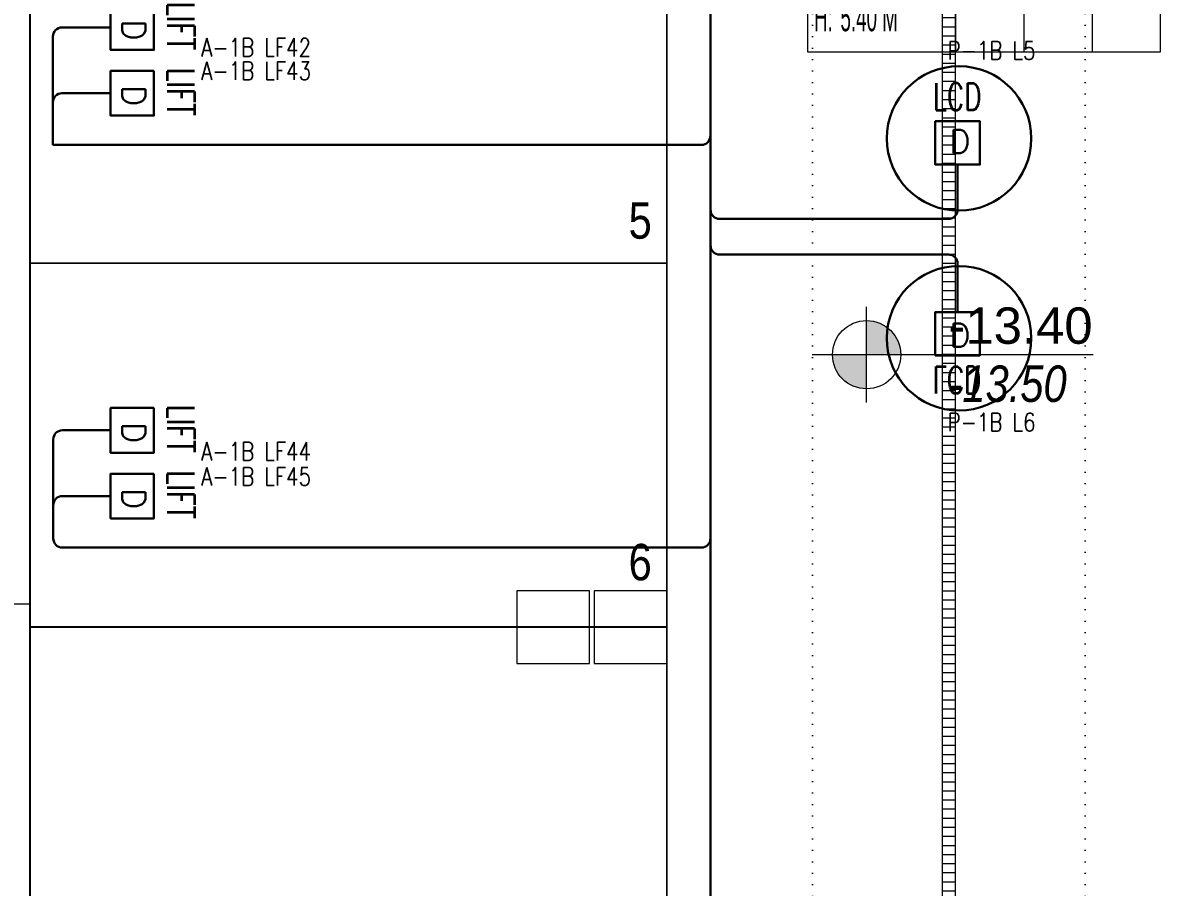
# Model space of a CAD drawing. Header units: metres. Extents: x -13621 to 152406, y -16073 to 22221.
# Drawn here: x 4732 to 5982, y 1354 to 2304 of the extents above; entities that cross this region are included whole.
import ezdxf
from ezdxf.enums import TextEntityAlignment as Align

# ---------------------------------------------------------------- set-up
doc = ezdxf.new("R2010")
doc.units = ezdxf.units.M
doc.header["$LTSCALE"] = 100
doc.header["$MEASUREMENT"] = 0
doc.linetypes.add('DOT2', pattern=[0.125, 0, -0.125])
doc.linetypes.add('HIDDEN', pattern=[0.375, 0.25, -0.125])
doc.layers.get('0').update_dxf_attribs({"color": 9, "lineweight": 9})
for name, color, linetype, lineweight in [('00', 9, 'Continuous', 9), ('01', 9, 'Continuous', 9), ('06D', 9, 'Continuous', 9), ('21', 9, 'Continuous', 9), ('21_mahal200', 9, 'Continuous', 9), ('Data  Tavan', 170, 'Continuous', 30), ('E-DATA LCD EKRAN', 7, 'Continuous', 30), ('E-DATA LIFT PRIZI', 7, 'Continuous', 30), ('E-DATA PRİZİ (RJ45)', 7, 'Continuous', 30), ('E-YAZI', 7, 'Continuous', 30)]:
    doc.layers.add(name, color=color, linetype=linetype, lineweight=lineweight)
doc.styles.add('Arial', font='arial.ttf', dxfattribs={"height": 2.5})
doc.styles.add('E-YAZI', font='txttw.shx')
doc.styles.add('MuuM_TEXT-ITALIC', font='ARIALNI.TTF')
doc.styles.add('MuuM_TEXT-STANDART', font='ARIALN.TTF')

# ---------------------------------------------------------------- blocks, each defined once
blk = doc.blocks.new('E-DATA LCD EKRAN')
at = {"layer": 'E-DATA PRİZİ (RJ45)', "color": 1}
blk.add_line((0, 0), (0, 42), dxfattribs=at)
blk.add_lwpolyline([(-24.6, 89.6), (24.6, 89.6), (24.6, 42), (-24.6, 42)], close=True, dxfattribs=at)
blk.add_circle((1.6, 70.7), 79.4, dxfattribs=at)
at = {"layer": 'E-DATA PRİZİ (RJ45)', "color": 1, "style": 'E-YAZI'}
blk.add_text('D', height=25.6, dxfattribs=at).set_placement((-8.8, 54.6))
at = {"layer": 'E-YAZI', "color": 1, "style": 'E-YAZI', "width": 0.7}
blk.add_text('LCD', height=30, dxfattribs=at).set_placement((-27, 101.6))
blk = doc.blocks.new('E-DATA LIFT PRIZI')
at = {"layer": 'E-DATA LIFT PRIZI', "color": 2}
blk.add_line((0, 0), (0, 42), dxfattribs=at)
blk.add_lwpolyline([(-24.6, 89.6), (24.6, 89.6), (24.6, 42), (-24.6, 42)], close=True, dxfattribs=at)
at = {"layer": 'E-DATA LIFT PRIZI', "color": 2, "style": 'E-YAZI', "width": 0.7}
blk.add_text('LIFT', height=30, dxfattribs=at).set_placement((-28, 104.2))
at = {"layer": 'E-DATA LIFT PRIZI', "color": 2, "style": 'E-YAZI'}
blk.add_text('D', height=25.6, dxfattribs=at).set_placement((-8.8, 54.6))
blk = doc.blocks.new('p-kolon_80x80')
blk.add_lwpolyline([(-40, -40), (40, -40), (40, 40), (-40, 40)], close=True)
blk = doc.blocks.new('2.bod.sitatik')
at = {"layer": '01'}
for p in [(5315, -6990), (5400, -6990)]:
    blk.add_blockref('p-kolon_80x80', p, dxfattribs=at)
blk = doc.blocks.new('p-işyeri')
at = {"color": 0, "const_width": 2}
blk.add_lwpolyline([(200, 0), (200, 700), (-200, 700), (-200, 0)], close=True, dxfattribs=at)
blk = doc.blocks.new('p-ızgara')
at = {"layer": '06D'}
h = blk.add_hatch(dxfattribs=at)
h.set_pattern_fill('_USER', color=252, scale=10, angle=180, style=0, pattern_type=0)
h.set_pattern_definition([(180, (20, -8630), (-1e-15, -10), [])])
h.paths.add_polyline_path([(5742.5, -4975), (5742.5, -8278.5), (5757.5, -8278.5), (5757.5, -4975)])
blk.add_lwpolyline([(5742.5, -4975), (5742.5, -8278.5), (5757.5, -8278.5), (5757.5, -4975)], close=True, dxfattribs=at)
blk = doc.blocks.new('0_elevationtarget-p-bk')
h = blk.add_hatch(color=250)
h.paths.add_polyline_path([(1.875, 0, 0.414214), (0, 1.875), (0, 0)])
h.paths.add_polyline_path([(0, 0), (-1.875, 0, 0.414214), (0, -1.875)])
blk.add_line((0, -2.625), (0, 2.625))
blk.add_lwpolyline([(12.453, 0), (-3, 0)])
blk.add_circle((0, 0), 1.875)
at = {"style": 'Arial'}
blk.add_attdef('BITMISKOT', text='', height=2, dxfattribs=at).set_placement((4.5, 0), align=Align.BOTTOM_LEFT)
at = {"style": 'MuuM_TEXT-ITALIC'}
blk.add_attdef('FINISHINGFLOORLEVEL', text='', height=2, dxfattribs=at).set_placement((4.5, -0.592), align=Align.TOP_LEFT)
blk = doc.blocks.new('0_roomno2')
blk.add_lwpolyline([(19.375, -10.5), (0, -10.5), (0, 0), (19.375, 0)], close=True)
for points in [[(0, -3), (19.375, -3)], [(8.125, -3), (8.125, -10.5)], [(11.875, -3), (11.875, -10.5)], [(15.625, -3), (15.625, -10.5)], [(0, -6.75), (8.125, -6.75)]]:
    blk.add_lwpolyline(points)
at = {"style": 'MuuM_TEXT-STANDART', "width": 0.6}
blk.add_text('H:', height=1.5, dxfattribs=at).set_placement((0.35, -8.608), align=Align.MIDDLE_LEFT)
at = {"style": 'Arial'}
blk.add_attdef('ODANO', (0, 1.17), '', height=2, dxfattribs=at)
blk.add_attdef('MEKANADI', text='', height=2, dxfattribs=at).set_placement((0.35, -3), align=Align.BOTTOM_LEFT)
at = {"style": 'MuuM_TEXT-STANDART', "width": 0.6}
for tag, p in [('YER01', (10, -4.5)), ('TAVAN01', (13.75, -4.5)), ('DUVAR01', (17.5, -4.5)), ('YER02', (10, -6.75)), ('TAVAN02', (13.75, -6.75)), ('DUVAR02', (17.5, -6.75)), ('YER03', (10, -9)), ('TAVAN03', (13.75, -9)), ('DUVAR03', (17.5, -9))]:
    blk.add_attdef(tag, text='', height=1.5, dxfattribs=at).set_placement(p, align=Align.MIDDLE_CENTER)
for tag, p in [('M2', (0.35, -4.875)), ('TEMIZTAVANYUKSEKLIGI', (1.8, -8.608))]:
    blk.add_attdef(tag, text='', height=1.5, dxfattribs=at).set_placement(p, align=Align.MIDDLE_LEFT)
blk = doc.blocks.new('2.bod.Mimari')
at = {"layer": '00'}
blk.add_lwpolyline([(4440, -6215), (4740, -6215), (4740, -6965), (4440, -6965)], dxfattribs=at)
at = {"layer": '06D', "linetype": 'DOT2'}
for points in [[(5600, -4350), (5600, -7755), (5600, -8105)], [(5900, -4350), (5900, -7755), (5900, -8105)]]:
    blk.add_lwpolyline(points, dxfattribs=at)
at = {"layer": '06D'}
blk.add_blockref('p-ızgara', (0, 0), dxfattribs=at)
at = {"layer": '06D', "color": 89, "linetype": 'HIDDEN', "true_color": 0x2e4d23, "rotation": 90}
for p in [(5440, -6390), (5440, -6790), (5440, -7190)]:
    blk.add_blockref('p-işyeri', p, dxfattribs=at)
at = {"layer": '21', "xscale": 20, "yscale": 20, "zscale": 20}
blk.add_blockref('0_elevationtarget-p-bk', (5659.61, -6690.6), dxfattribs=at).add_auto_attribs({'BITMISKOT': '-13.40', 'FINISHINGFLOORLEVEL': '-13.50'})
at = {"layer": '21_mahal200'}
ref = blk.add_blockref('0_roomno2', (5594.9, -6147.81), dxfattribs=dict(at, xscale=20, yscale=20, zscale=20))
ref.add_attrib('ODANO', 'B2-39', (5594.9, -6139.17), dxfattribs={"layer": '0', "height": 40, "style": 'Arial'})
ref.add_attrib('MEKANADI', 'ELEK.O.', dxfattribs={"layer": '0', "height": 40, "style": 'Arial'}).set_placement((5601.9, -6207.81), align=Align.BOTTOM_LEFT)
ref.add_attrib('M2', '#### m2', dxfattribs={"layer": '0', "height": 30, "style": 'MuuM_TEXT-STANDART', "width": 0.6}).set_placement((5601.9, -6245.31), align=Align.MIDDLE_LEFT)
ref.add_attrib('TEMIZTAVANYUKSEKLIGI', '5.40 M', dxfattribs={"layer": '0', "height": 30, "style": 'MuuM_TEXT-STANDART', "width": 0.6}).set_placement((5630.9, -6319.97), align=Align.MIDDLE_LEFT)
ref.add_attrib('YER01', 'Y02', dxfattribs={"layer": '0', "height": 30, "style": 'MuuM_TEXT-STANDART', "width": 0.6}).set_placement((5794.9, -6237.81), align=Align.MIDDLE_CENTER)
ref.add_attrib('TAVAN01', 'T09', dxfattribs={"layer": '0', "height": 30, "style": 'MuuM_TEXT-STANDART', "width": 0.6}).set_placement((5869.9, -6237.81), align=Align.MIDDLE_CENTER)
ref.add_attrib('DUVAR01', 'D07', dxfattribs={"layer": '0', "height": 30, "style": 'MuuM_TEXT-STANDART', "width": 0.6}).set_placement((5944.9, -6237.81), align=Align.MIDDLE_CENTER)
at = {"layer": '21', "style": 'MuuM_TEXT-STANDART'}
for s, p in [('5', (5423.49, -6575)), ('6', (5423.49, -6950.57))]:
    blk.add_text(s, height=40, dxfattribs=at).set_placement(p, align=Align.BOTTOM_RIGHT)

msp = doc.modelspace()

# ---------------------------------------------------------------- linework, layer by layer
at = {"layer": 'Data  Tavan'}
for p, q in [((5488, 2540.1), (5488, 2180.1)), ((4765.1, 2289.2), (4765.1, 2185.8)), ((4786.6, 2299.2), (4775.1, 2299.2)), ((4781.3, 2226.9), (4775.1, 2226.9)), ((4786.6, 2226.9), (4781.3, 2226.9)), ((4765.1, 2216.9), (4765.1, 2170.1)), ((5488, 2208.7), (5488, 2098.7)), ((4765.1, 2170.1), (5478, 2170.1)), ((5488, 2103.4), (5488, 2059.5)), ((5759.6, 2106.5), (5759.6, 2098.7)), ((5498, 2088.7), (5749.6, 2088.7)), ((5488, 2067.4), (5488, 1782.9)), ((5498, 2049.5), (5749.6, 2049.5)), ((5759.6, 2028.2), (5759.6, 2039.5)), ((4786.6, 1856.3), (4775.6, 1856.3)), ((4765.6, 1846.3), (4765.6, 1769.8)), ((5488, 1806.9), (5488, 943.2)), ((4786.6, 1784), (4775.6, 1784)), ((4765.6, 1774), (4765.6, 1737.4)), ((4775.6, 1727.4), (4877.6, 1727.4)), ((4877.6, 1727.4), (5478, 1727.4))]:
    msp.add_line(p, q, dxfattribs=at)
for centre, start, end in [((4775.1, 2289.2), 90, 180), ((4775.1, 2216.9), 90, 180), ((5478, 2180.1), 270, 0), ((5498, 2098.7), 180, 270), ((5749.6, 2098.7), 270, 0), ((5498, 2059.5), 180, 270), ((5749.6, 2039.5), 0, 90), ((4775.6, 1846.3), 90, 180), ((4775.6, 1774), 90, 180), ((4775.6, 1737.4), 180, 270), ((5478, 1737.4), 270, 0)]:
    msp.add_arc(centre, 10, start, end, dxfattribs=at)

# ---------------------------------------------------------------- block references
for name in ['2.bod.sitatik', '2.bod.Mimari']:
    msp.add_blockref(name, (0, 8630))
at = {"layer": 'E-DATA LCD EKRAN', "color": 1}
msp.add_blockref('E-DATA LCD EKRAN', (5759.6, 2106.5), dxfattribs=at)
at = {"layer": 'E-DATA LCD EKRAN', "color": 1, "xscale": -1, "rotation": 180}
msp.add_blockref('E-DATA LCD EKRAN', (5759.6, 2028.2), dxfattribs=at)
at = {"layer": 'E-DATA LIFT PRIZI', "color": 1, "rotation": 270}
for p in [(4786.6, 2299.2), (4786.6, 2226.9), (4786.6, 1856.3), (4786.6, 1784)]:
    msp.add_blockref('E-DATA LIFT PRIZI', p, dxfattribs=at)

# ---------------------------------------------------------------- texts
at = {"layer": 'E-YAZI', "color": 6, "style": 'E-YAZI', "width": 0.8}
for s, p in [('A-1B LF42', (4928.2, 2267.3)), ('P-1B L5', (5748.6, 2263.9)), ('A-1B LF43', (4928.2, 2241.5)), ('P-1B L6', (5748.6, 1855.2)), ('A-1B LF44', (4928.2, 1823.1)), ('A-1B LF45', (4928.2, 1795.5))]:
    msp.add_text(s, height=20, dxfattribs=at).set_placement(p)

doc.saveas('drawing.dxf')
